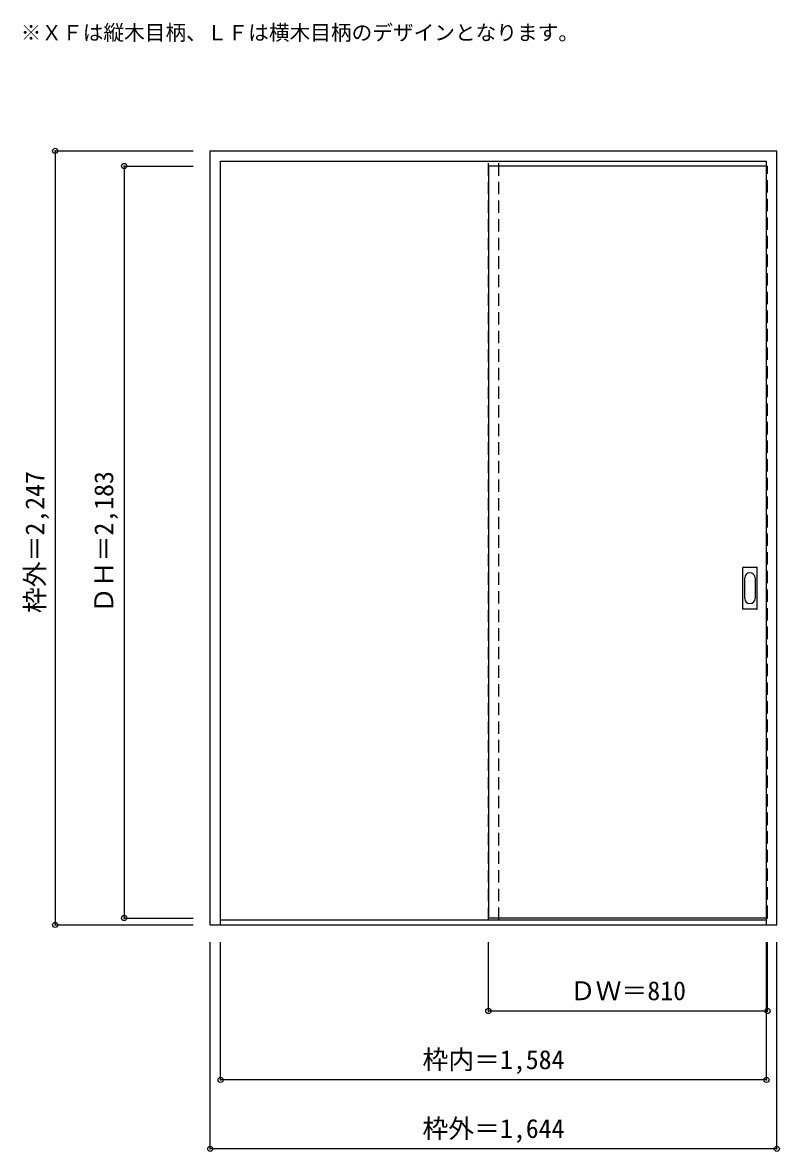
# Model space of a CAD drawing. Units: millimetres, scale not verified. Extents: x -1372 to 824, y -1339 to 1938.
import ezdxf
from ezdxf.enums import TextEntityAlignment as Align

# ---------------------------------------------------------------- set-up
doc = ezdxf.new("R2010")
doc.units = ezdxf.units.MM
doc.header["$LTSCALE"] = 30
doc.header["$PDMODE"] = 32
doc.header["$PDSIZE"] = 15
doc.linetypes.add('DASHED1', pattern=[1.8, 1.2, -0.6])
for name, color, linetype in [('0-0', 3, 'Continuous'), ('0-1_寸法', 7, 'Continuous'), ('0-2_文字', 7, 'Continuous')]:
    doc.layers.add(name, color=color, linetype=linetype)
doc.styles.add('ＭＳ ゴシック', font='')
doc.styles.get('ＭＳ ゴシック').set_extended_font_data('MS Gothic')

msp = doc.modelspace()

# ---------------------------------------------------------------- linework, layer by layer
at = {"layer": '0-0'}
for p, q in [((-827.68, -681.22), (-827.68, 1565.78)), ((-827.68, 1565.78), (816.32, 1565.78)), ((816.32, -681.22), (816.32, 1565.78)), ((-797.68, -681.22), (-797.68, 1535.78)), ((-797.68, 1535.78), (786.32, 1535.78)), ((786.32, -681.22), (786.32, 1535.78)), ((717.32, 236.78), (717.32, 355.78)), ((718.82, 357.28), (757.82, 357.28)), ((759.32, 236.78), (759.32, 355.78)), ((757.82, 235.28), (718.82, 235.28)), ((-827.68, -681.22), (816.32, -681.22)), ((-797.68, -666.22), (786.32, -666.22)), ((786.32, -661.22), (-20.68, -661.22))]:
    msp.add_line(p, q, dxfattribs=at)
at = {"layer": '0-0', "color": 4, "linetype": 'DASHED1'}
for p, q in [((-20.68, -666.22), (-20.68, 1535.78)), ((-20.68, 1521.78), (-20.68, 1517.78)), ((9.32, -666.22), (9.32, 1535.78)), ((786.32, 1521.78), (789.32, 1521.78)), ((789.32, -661.22), (789.32, 1521.78)), ((786.32, -661.22), (789.32, -661.22))]:
    msp.add_line(p, q, dxfattribs=at)
at = {"layer": '0-0', "color": 7}
for p, q in [((723.32, 266.68), (723.32, 325.88)), ((753.32, 325.88), (753.32, 266.68))]:
    msp.add_line(p, q, dxfattribs=at)
at = {"layer": '0-0'}
msp.add_lwpolyline([(786.32, 1521.78), (-20.68, 1521.78), (-20.68, -661.22)], dxfattribs=at)
for centre, start, end in [((718.82, 355.78), 90, 180), ((757.82, 355.78), 0, 90), ((718.82, 236.78), 180, 270), ((757.82, 236.78), 270, 0)]:
    msp.add_arc(centre, 1.5, start, end, dxfattribs=at)
at = {"layer": '0-0', "color": 7}
for centre, start, end in [((738.32, 325.88), 0, 180), ((738.32, 266.68), 180, 0)]:
    msp.add_arc(centre, 15, start, end, dxfattribs=at)
at = {"layer": '0-1_寸法', "color": 4}
for p, q in [((-1277.68, 1565.78), (-877.68, 1565.78)), ((-1277.68, 1565.78), (-1277.68, -681.22)), ((-1077.68, 1521.78), (-877.68, 1521.78)), ((-1077.68, 1521.78), (-1077.68, -661.22)), ((-1277.68, -681.22), (-877.68, -681.22)), ((-1077.68, -661.22), (-877.68, -661.22)), ((-20.68, -931.22), (-20.68, -731.22)), ((786.32, -1131.22), (786.32, -731.22)), ((789.32, -931.22), (789.32, -731.22)), ((816.32, -1331.22), (816.32, -731.22)), ((789.32, -931.22), (-20.68, -931.22))]:
    msp.add_line(p, q, dxfattribs=at)
for points in [[(816.32, -1331.22), (-827.68, -1331.22), (-827.68, -731.22)], [(786.32, -1131.22), (-797.68, -1131.22), (-797.68, -731.22)]]:
    msp.add_lwpolyline(points, dxfattribs=at)
at = {"layer": '0-1_寸法'}
for p in [(-1277.68, 1565.78), (-1077.68, 1521.78), (-1077.68, -661.22), (-1277.68, -681.22), (-20.68, -931.22), (789.32, -931.22), (-797.68, -1131.22), (786.32, -1131.22), (-827.68, -1331.22), (816.32, -1331.22)]:
    msp.add_point(p, dxfattribs=at)

# ---------------------------------------------------------------- texts
at = {"layer": '0-1_寸法', "style": 'ＭＳ ゴシック'}
for s, p in [('枠外＝2,247', (-1292.68, 224.03)), ('ＤＨ＝2,183', (-1092.68, 224.03))]:
    msp.add_text(s, height=54.99, rotation=90, dxfattribs=at).set_placement(p, align=Align.BOTTOM_LEFT)
for s, p in [('ＤＷ＝810', (215.57, -916.22)), ('枠内＝1,584', (-211.93, -1116.22)), ('枠外＝1,644', (-211.93, -1316.22))]:
    msp.add_text(s, height=54.99, dxfattribs=at).set_placement(p, align=Align.BOTTOM_LEFT)
at = {"layer": '0-2_文字', "style": 'ＭＳ ゴシック'}
msp.add_text('※ＸＦは縦木目柄、ＬＦは横木目柄のデザインとなります。', height=43.99, dxfattribs=at).set_placement((-1377.68, 1873.9), align=Align.BOTTOM_LEFT)

doc.saveas('drawing.dxf')
